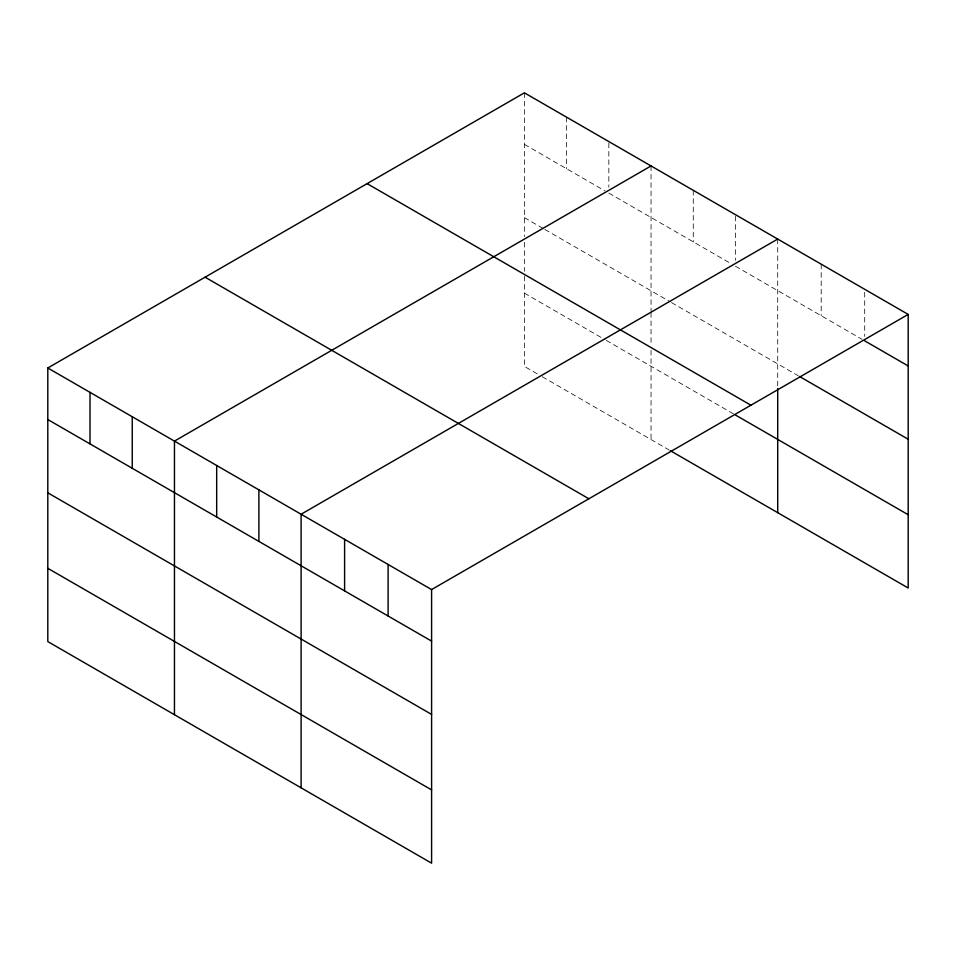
<?xml version="1.0" encoding="UTF-8"?>
<svg xmlns="http://www.w3.org/2000/svg" width="956" height="956" viewBox="0 0 956 956"><rect width="100%" height="100%" fill="white"/><g stroke="black" fill="none" stroke-linecap="round" stroke-linejoin="round"><path stroke-width="0.72" stroke-dasharray="4.78 3.58" d="M524.402 92.828L524.402 236.526M524.402 144.368L604.993 190.901M608.841 193.112L731.651 264.023M735.487 266.246L862.145 339.368M524.402 217.645L543.594 228.723M544.872 229.464L670.24 301.845M671.518 302.586L798.176 375.708M524.402 293.145L604.993 339.679M606.271 340.42L735.487 415.024M537.188 373.808L524.402 366.423L524.402 272.819M542.315 376.772L668.961 449.894M864.702 292.249L864.702 336.428M821.204 264.191L821.204 315.731M777.706 239.072L777.706 387.12M735.487 216.176L735.487 260.355M693.267 190.328L693.267 241.868M651.048 165.95L651.048 311.094M651.048 312.552L651.048 344.495M651.048 350.302L651.048 439.545M608.841 143.053L608.841 187.233M566.621 117.206L566.621 168.746M524.402 242.334L524.402 271.373"/><path stroke-width="1.43" d="M908.2 314.416L431.598 589.577L431.598 863.172L47.8 641.584L47.8 367.988L524.402 92.828L908.2 314.416L908.2 588.012L670.24 450.635M651.048 165.95L174.458 441.11L174.458 714.706M777.706 239.072L301.104 514.232L301.104 787.84M864.702 340.838L908.2 365.957M799.455 376.449L908.2 439.234M367.116 183.636L750.926 405.213M735.487 415.024L908.2 514.734M205.074 277.18L588.884 498.769M47.8 367.988L431.598 589.577M47.8 419.529L431.598 641.118M47.8 492.806L431.598 714.395M47.8 568.306L431.598 789.895M777.706 388.578L777.706 512.667M388.1 564.458L388.1 615.999M344.602 539.351L344.602 590.892M258.897 489.854L258.897 541.407M216.677 465.488L216.677 517.029M132.239 416.732L132.239 468.285M90.019 392.366L90.019 443.907"/></g></svg>
